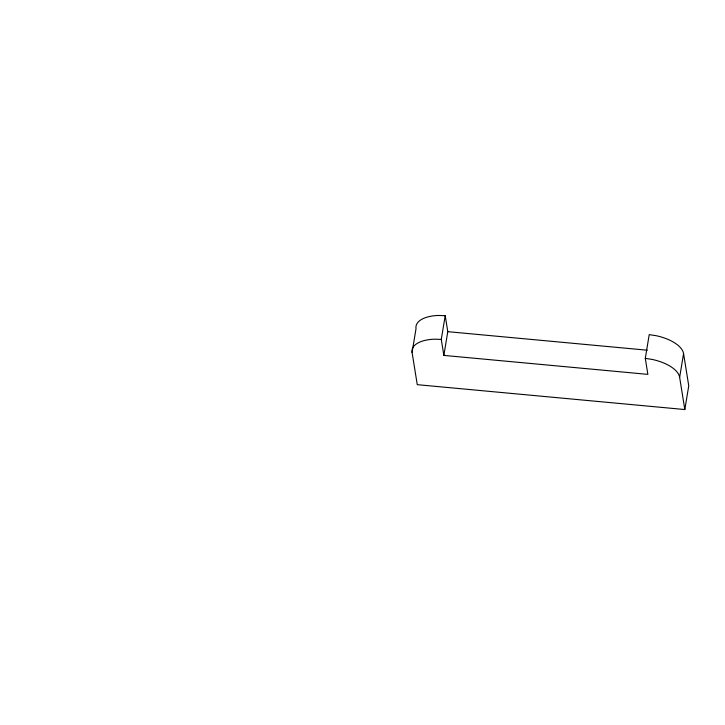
<?xml version="1.0" encoding="UTF-8"?>
<svg xmlns="http://www.w3.org/2000/svg" width="725" height="725" viewBox="0 0 725 725"><rect width="100%" height="100%" fill="white"/><g stroke="black" fill="none" stroke-linecap="round" stroke-linejoin="round"><path stroke-width="1.09" d="M412.081 352.45L416.014 328.715A33.903 15.651 9.4 0 1 438.299 315.457L445.213 315.665L447.787 331.669L443.854 355.404L647.869 374.372L645.295 358.368L649.219 334.633L656.279 335.72A33.903 15.651 9.4 0 1 683.566 353.592L688.75 385.809L684.817 409.543L417.265 384.667L412.081 352.45A33.903 15.651 9.4 0 1 434.366 339.191L441.28 339.4L443.854 355.404M441.28 339.4L445.213 315.665M684.817 409.543L679.642 377.326L683.566 353.592M447.787 331.669L647.289 350.211M645.295 358.368L652.346 359.455A33.903 15.651 9.4 0 1 679.642 377.326"/></g></svg>
